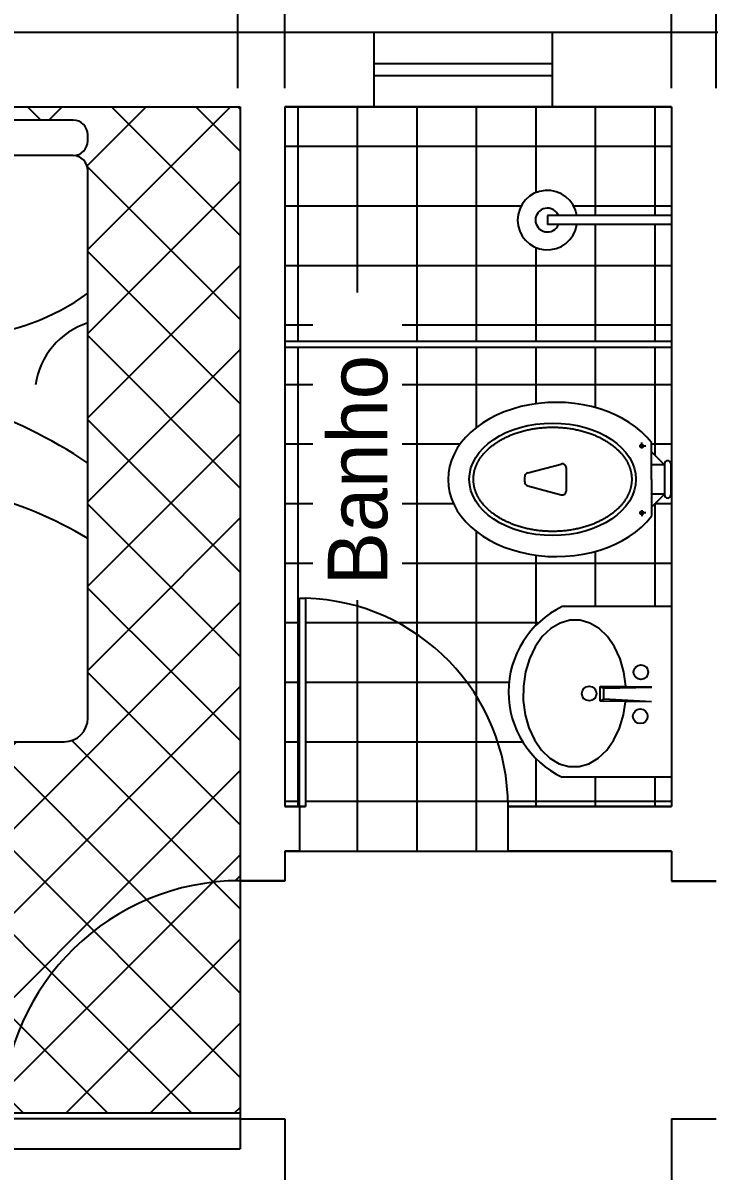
# Model space of a CAD drawing. Header units: millimetres. Extents: x 935 to 1399, y 512 to 900.
# Drawn here: x 1148.974 to 1151.28, y 859.047 to 862.903 of the extents above; entities that cross this region are included whole.
import ezdxf

# ---------------------------------------------------------------- set-up
doc = ezdxf.new("R2010")
doc.units = ezdxf.units.MM
doc.layers.add('LAYER1', color=1, linetype='Continuous')
doc.layers.add('MOBILIARIO', color=4, linetype='Continuous')
doc.dimstyles.get("Standard").update_dxf_attribs({"dimtxt": 0.18, "dimasz": 0.18, "dimexe": 0.18, "dimexo": 0.0625, "dimgap": 0.09, "dimtad": 0, "dimtih": 1, "dimtoh": 1, "dimdec": 4, "dimzin": 0, "dimdsep": 46, "dimtxsty": 'Standard', "dimcen": 0.09, "dimadec": 0, "dimazin": 0, "dimtfac": 1, "dimtdec": 4, "dimtofl": 0, "dimtmove": 0, "dimatfit": 3, "dimfxl": 0, "dimtolj": 1, "dimtzin": 0, "dimarcsym": 0})

# ---------------------------------------------------------------- blocks, each defined once
blk = doc.blocks.new('*D73')
at = {"color": 0, "lineweight": -2, "transparency": 16777216}
for p, q in [((1149.8539, 862.6844), (1149.8539, 863.65)), ((1151.1539, 862.6844), (1151.1539, 863.65)), ((1149.6739, 863.47), (1149.4939, 863.47)), ((1151.3339, 863.47), (1151.5139, 863.47))]:
    blk.add_line(p, q, dxfattribs=at)
at = {"color": 0, "transparency": 16777216}
for points in [[(1149.6739, 863.5), (1149.6739, 863.44), (1149.8539, 863.47)], [(1151.3339, 863.5), (1151.3339, 863.44), (1151.1539, 863.47)]]:
    blk.add_solid(points, dxfattribs=at)
at = {"layer": 'Defpoints', "color": 0, "transparency": 16777216}
for p in [(1151.1539, 863.47), (1149.8539, 862.6219), (1151.1539, 862.6219)]:
    blk.add_point(p, dxfattribs=at)
at = {"color": 0, "transparency": 16777216, "insert": (1150.5039, 863.47), "char_height": 0.18, "attachment_point": 5}
blk.add_mtext('\\A1;1.3000', dxfattribs=at)
blk = doc.blocks.new('*D74')
at = {"color": 0, "lineweight": -2, "transparency": 16777216}
for p, q in [((1151.2289, 863.47), (1151.2289, 863.875)), ((1151.2289, 863.875), (1151.4089, 863.875)), ((1151.1539, 862.6844), (1151.1539, 863.65)), ((1151.3039, 862.6844), (1151.3039, 863.65)), ((1150.9739, 863.47), (1150.7939, 863.47)), ((1151.1539, 863.47), (1151.3039, 863.47)), ((1151.4839, 863.47), (1151.6639, 863.47))]:
    blk.add_line(p, q, dxfattribs=at)
at = {"color": 0, "transparency": 16777216}
for points in [[(1150.9739, 863.5), (1150.9739, 863.44), (1151.1539, 863.47)], [(1151.4839, 863.5), (1151.4839, 863.44), (1151.3039, 863.47)]]:
    blk.add_solid(points, dxfattribs=at)
at = {"layer": 'Defpoints', "color": 0, "transparency": 16777216}
for p in [(1151.3039, 863.47), (1151.1539, 862.6219), (1151.3039, 862.6219)]:
    blk.add_point(p, dxfattribs=at)
at = {"color": 0, "transparency": 16777216, "insert": (1151.8739, 863.875), "char_height": 0.18, "attachment_point": 5}
blk.add_mtext('\\A1;0.1500', dxfattribs=at)

msp = doc.modelspace()

# ---------------------------------------------------------------- hatches: boundary and pattern name
h = msp.add_hatch()
h.set_pattern_fill('ANSI37', color=254, scale=1.6, angle=90, style=0)
h.set_pattern_definition([(135, (1681.49857, 526.6878), (-0.141421356, -0.141421356), []), (225, (1681.49857, 526.6878), (0.141421356, -0.141421356), [])])
h.paths.add_polyline_path([(1147.5015, 860.85937), (1146.36641, 860.85937), (1146.36641, 859.69958), (1148.06206, 859.69958), (1148.88623, 859.69958), (1148.88623, 859.22061), (1148.90391, 859.2383), (1148.90391, 859.24187, -0.4009714), (1149.68757, 860.02195), (1149.70391, 860.0383), (1149.70391, 860.85937), (1149.19199, 860.85937), (1149.19199, 860.56819, -0.4142136), (1149.11244, 860.48863), (1147.58105, 860.48863, -0.4142136), (1147.5015, 860.56819)])
h.paths.add_polyline_path([(1149.70391, 860.02212, 0.4069116), (1148.90391, 859.24187), (1149.70391, 859.24187)])
h.paths.add_polyline_path([(1146.93484, 860.38327), (1148.73484, 860.38327), (1148.73484, 860.08327), (1146.93484, 860.08327)], flags=24)

# ---------------------------------------------------------------- linework, layer by layer
at = {"color": 254}
for p, q in [((1149.69592, 862.68437), (1149.69592, 863.44069)), ((1149.03379, 862.57689), (1148.98882, 862.62187)), ((1149.10551, 862.62187), (1149.06053, 862.57689)), ((1149.38835, 862.62187), (1149.18959, 862.42311)), ((1149.67119, 862.62187), (1149.19199, 862.14267)), ((1149.70391, 862.18961), (1149.27166, 862.62187)), ((1149.70391, 862.47246), (1149.5545, 862.62187)), ((1149.89857, 861.8328), (1149.89857, 862.62187)), ((1150.09857, 861.99783), (1150.09857, 862.62187)), ((1150.29857, 861.8328), (1150.29857, 862.62187)), ((1150.49857, 861.8328), (1150.49857, 862.62187)), ((1150.69857, 862.33359), (1150.69857, 862.62187)), ((1150.89857, 862.25604), (1150.89857, 862.62187)), ((1151.09857, 862.25604), (1151.09857, 862.62187)), ((1151.15391, 862.4878), (1149.85391, 862.4878)), ((1149.70391, 861.90677), (1149.19041, 862.42027)), ((1149.70391, 862.37175), (1149.19199, 861.85982)), ((1150.64806, 862.2878), (1149.85391, 862.2878)), ((1151.15391, 862.2878), (1150.82485, 862.2878)), ((1150.89857, 861.8328), (1150.89857, 862.22604)), ((1151.09857, 861.8328), (1151.09857, 862.22604)), ((1150.69857, 861.8328), (1150.69857, 862.1485)), ((1149.70391, 861.62393), (1149.19199, 862.13585)), ((1149.70391, 862.08891), (1149.19199, 861.57698)), ((1151.15391, 862.0878), (1149.85391, 862.0878)), ((1149.94857, 861.8878), (1149.85391, 861.8878)), ((1151.15391, 861.8878), (1150.24857, 861.8878)), ((1149.70391, 861.34108), (1149.19199, 861.85301)), ((1149.70391, 861.80606), (1149.19199, 861.29414)), ((1149.89857, 860.2709), (1149.89857, 861.8128)), ((1150.29857, 860.84939), (1150.29857, 861.8128)), ((1150.49857, 861.545), (1150.49857, 861.8128)), ((1150.69857, 861.62417), (1150.69857, 861.8128)), ((1150.89857, 861.6111), (1150.89857, 861.8128)), ((1151.09857, 861.45074), (1151.09857, 861.8128)), ((1149.94857, 861.6878), (1149.85391, 861.6878)), ((1151.15391, 861.6878), (1150.24857, 861.6878)), ((1149.70391, 861.05824), (1149.19199, 861.57017)), ((1149.70391, 861.52322), (1149.19199, 861.0113)), ((1149.94857, 861.4878), (1149.85391, 861.4878)), ((1150.44259, 861.4878), (1150.24857, 861.4878)), ((1151.15391, 861.4878), (1151.08635, 861.4878)), ((1149.61995, 860.85937), (1149.19199, 861.28732)), ((1149.94857, 861.2878), (1149.85391, 861.2878)), ((1150.42126, 861.2878), (1150.24857, 861.2878)), ((1151.15391, 861.2878), (1151.09764, 861.2878)), ((1151.09857, 860.94301), (1151.09857, 861.28873)), ((1149.70391, 861.24038), (1149.3229, 860.85937)), ((1150.49857, 860.64075), (1150.49857, 861.19447)), ((1150.69857, 860.88068), (1150.69857, 861.11529)), ((1150.89857, 860.94301), (1150.89857, 861.12836)), ((1149.94857, 861.0878), (1149.85391, 861.0878)), ((1151.15391, 861.0878), (1150.24857, 861.0878)), ((1149.3371, 860.85937), (1149.19199, 861.00448)), ((1149.70391, 860.95753), (1149.60575, 860.85937)), ((1150.09857, 860.94359), (1150.09857, 860.9645)), ((1150.09857, 860.1209), (1150.09857, 860.94359)), ((1149.90391, 860.8878), (1149.85391, 860.8878)), ((1150.23533, 860.8878), (1149.92391, 860.8878)), ((1150.7059, 860.8878), (1150.23533, 860.8878)), ((1150.29857, 860.1209), (1150.29857, 860.84939)), ((1149.90391, 860.6878), (1149.85391, 860.6878)), ((1150.46658, 860.6878), (1149.92391, 860.6878)), ((1150.60735, 860.6878), (1150.46658, 860.6878)), ((1150.49857, 860.1209), (1150.49857, 860.64075)), ((1149.90391, 860.4878), (1149.85391, 860.4878)), ((1150.56976, 860.4878), (1149.92391, 860.4878)), ((1150.65406, 860.4878), (1150.56976, 860.4878)), ((1150.69857, 860.2709), (1150.69857, 860.43175)), ((1150.89857, 860.2709), (1150.89857, 860.36943)), ((1151.09857, 860.2709), (1151.09857, 860.36943)), ((1149.90391, 860.2878), (1149.85391, 860.2878)), ((1150.604, 860.2878), (1149.92391, 860.2878)), ((1151.15391, 860.2878), (1150.604, 860.2878)), ((1149.90391, 860.1209), (1150.60391, 860.1209)), ((1149.70391, 860.0209), (1149.70391, 859.22187))]:
    msp.add_line(p, q, dxfattribs=at)
at = {"color": 6}
for p, q in [((1146.11641, 862.87187), (1162.11641, 862.87187)), ((1146.11641, 862.87187), (1162.11641, 862.87187)), ((1150.15391, 862.62187), (1150.15391, 862.87187)), ((1150.15391, 862.62187), (1150.15391, 862.87187)), ((1150.75391, 862.62187), (1150.75391, 862.87187)), ((1150.75391, 862.62187), (1150.75391, 862.87187)), ((1146.61641, 862.62187), (1149.70391, 862.62187)), ((1146.81641, 862.62187), (1149.70391, 862.62187)), ((1146.81641, 862.62187), (1149.70391, 862.62187)), ((1149.70391, 862.62187), (1149.70391, 860.0209)), ((1149.70391, 862.62187), (1149.70391, 860.02187)), ((1149.70391, 862.62187), (1149.70391, 860.0209)), ((1149.70391, 862.62187), (1149.70391, 860.02187)), ((1149.85391, 862.62187), (1151.05391, 862.62187)), ((1149.85391, 862.62187), (1149.85391, 860.2709)), ((1149.85391, 862.62187), (1150.35391, 862.62187)), ((1149.85391, 862.62187), (1150.35391, 862.62187)), ((1149.85391, 862.62187), (1150.35391, 862.62187)), ((1149.85391, 862.62187), (1150.35391, 862.62187)), ((1149.85391, 862.62187), (1149.85391, 860.2709)), ((1150.35391, 862.62187), (1149.85391, 862.62187)), ((1149.85391, 862.62187), (1151.15391, 862.62187)), ((1149.85391, 862.62187), (1151.05391, 862.62187)), ((1149.85391, 862.62187), (1149.85391, 860.2709)), ((1149.85391, 862.62187), (1150.35391, 862.62187)), ((1149.85391, 862.62187), (1150.35391, 862.62187)), ((1149.85391, 862.62187), (1150.35391, 862.62187)), ((1149.85391, 862.62187), (1150.35391, 862.62187)), ((1149.85391, 862.62187), (1149.85391, 860.2709)), ((1150.35391, 862.62187), (1149.85391, 862.62187)), ((1149.85391, 862.62187), (1151.15391, 862.62187)), ((1149.85391, 862.62187), (1151.15391, 862.62187)), ((1151.15391, 862.62187), (1149.95391, 862.62187)), ((1151.15391, 862.62187), (1149.95391, 862.62187)), ((1150.50391, 862.62187), (1151.15391, 862.62187)), ((1150.50391, 862.62187), (1151.15391, 862.62187)), ((1150.50391, 862.62187), (1151.15391, 862.62187)), ((1150.50391, 862.62187), (1151.15391, 862.62187)), ((1150.50391, 862.62187), (1151.15391, 862.62187)), ((1150.50391, 862.62187), (1151.15391, 862.62187)), ((1150.50391, 862.62187), (1151.15391, 862.62187)), ((1150.50391, 862.62187), (1151.15391, 862.62187)), ((1150.65391, 862.62187), (1151.15391, 862.62187)), ((1150.65391, 862.62187), (1151.15391, 862.62187)), ((1151.15391, 862.62187), (1151.15391, 860.2709)), ((1151.15391, 862.62187), (1151.15391, 860.2709)), ((1151.15391, 861.82187), (1151.15391, 860.2709)), ((1151.15391, 861.82187), (1151.15391, 860.2709)), ((1149.85391, 860.2709), (1149.92391, 860.2709)), ((1149.90391, 860.2709), (1149.85391, 860.2709)), ((1149.85391, 860.2709), (1149.92391, 860.2709)), ((1149.90391, 860.2709), (1149.85391, 860.2709)), ((1149.90391, 860.2709), (1149.90391, 860.1209)), ((1149.92391, 860.2709), (1149.90391, 860.2709)), ((1149.90391, 860.2709), (1149.90391, 860.1209)), ((1149.92391, 860.2709), (1149.90391, 860.2709)), ((1150.60391, 860.2709), (1151.15391, 860.2709)), ((1150.60391, 860.2709), (1150.60391, 860.1209)), ((1150.60391, 860.2709), (1151.15391, 860.2709)), ((1150.60391, 860.2709), (1150.60391, 860.1209)), ((1151.15391, 860.2709), (1150.6042, 860.2709)), ((1151.15391, 860.2709), (1150.6042, 860.2709)), ((1149.85391, 860.1209), (1149.85391, 860.0209)), ((1149.85391, 860.1209), (1149.85391, 860.0209)), ((1149.85391, 860.1209), (1149.90391, 860.1209)), ((1149.85391, 860.1209), (1149.85391, 860.02187)), ((1149.85391, 860.1209), (1149.85391, 860.02187)), ((1149.90391, 860.1209), (1149.85391, 860.1209)), ((1149.85391, 860.1209), (1149.85391, 860.0209)), ((1149.85391, 860.1209), (1149.85391, 860.0209)), ((1149.85391, 860.1209), (1149.90391, 860.1209)), ((1149.85391, 860.1209), (1149.85391, 860.02187)), ((1149.85391, 860.1209), (1149.85391, 860.02187)), ((1149.90391, 860.1209), (1149.85391, 860.1209)), ((1150.60391, 860.1209), (1151.15391, 860.1209)), ((1151.15391, 860.1209), (1150.60391, 860.1209)), ((1150.60391, 860.1209), (1151.15391, 860.1209)), ((1151.15391, 860.1209), (1150.60391, 860.1209)), ((1151.15391, 860.1209), (1151.15391, 860.02187)), ((1151.15391, 860.1209), (1151.15391, 860.02187)), ((1151.15391, 860.1209), (1151.15391, 860.0209)), ((1151.15391, 860.1209), (1151.15391, 860.0209)), ((1151.15391, 860.1209), (1151.15391, 860.02187)), ((1151.15391, 860.1209), (1151.15391, 860.02187)), ((1151.15391, 860.1209), (1151.15391, 860.0209)), ((1151.15391, 860.1209), (1151.15391, 860.0209)), ((1149.85391, 860.02187), (1149.70391, 860.02187)), ((1149.85391, 860.02187), (1149.70391, 860.02187)), ((1149.85391, 860.0209), (1149.70391, 860.0209)), ((1149.85391, 860.0209), (1149.70391, 860.0209)), ((1151.15391, 860.02187), (1151.30391, 860.02187)), ((1151.15391, 860.02187), (1151.30391, 860.02187)), ((1151.15391, 860.0209), (1151.30391, 860.0209)), ((1151.15391, 860.0209), (1151.30391, 860.0209)), ((1149.70391, 859.22187), (1149.70391, 859.12187)), ((1149.70391, 859.22187), (1149.85391, 859.22187)), ((1149.70391, 859.22187), (1149.70391, 859.12187)), ((1149.70391, 859.22187), (1149.85391, 859.22187)), ((1149.85391, 859.22187), (1149.85391, 858.97187)), ((1149.85391, 859.22187), (1149.85391, 858.97187)), ((1151.15391, 859.22187), (1151.15391, 858.97187)), ((1151.15391, 859.22187), (1151.30391, 859.22187)), ((1151.15391, 859.22187), (1151.15391, 858.97187)), ((1151.15391, 859.22187), (1151.30391, 859.22187)), ((1146.36641, 859.12187), (1149.70391, 859.12187)), ((1146.36641, 859.12187), (1149.70391, 859.12187))]:
    msp.add_line(p, q, dxfattribs=at)
at = {"color": 3}
for p, q in [((1150.15391, 862.76687), (1150.75391, 862.76687)), ((1150.15391, 862.76687), (1150.75391, 862.76687)), ((1150.15391, 862.72687), (1150.75391, 862.72687)), ((1150.15391, 862.72687), (1150.75391, 862.72687)), ((1149.70391, 862.61388), (1149.69592, 862.62187)), ((1149.1547, 862.45598), (1149.15213, 862.45855)), ((1149.68757, 860.02195), (1149.70391, 860.0383))]:
    msp.add_line(p, q, dxfattribs=at)
at = {"color": 1, "ltscale": 0.1}
for p, q in [((1150.73646, 862.25604), (1150.73646, 862.22604)), ((1151.14849, 862.25604), (1150.73646, 862.25604)), ((1150.73646, 862.25604), (1150.73646, 862.22604)), ((1151.15391, 862.25604), (1150.73646, 862.25604)), ((1151.14849, 862.22604), (1150.73646, 862.22604)), ((1151.15391, 862.22604), (1150.73646, 862.22604))]:
    msp.add_line(p, q, dxfattribs=at)
at = {"color": 7}
for p, q in [((1151.15391, 861.8328), (1149.85391, 861.8328)), ((1151.15391, 861.8128), (1149.85391, 861.8128))]:
    msp.add_line(p, q, dxfattribs=at)
at = {"color": 1}
for p, q in [((1151.05358, 861.47333), (1151.05358, 861.49346)), ((1151.05358, 861.47333), (1151.05358, 861.49346)), ((1151.08635, 861.36973), (1151.08635, 861.49346)), ((1151.08635, 861.36973), (1151.08635, 861.49346)), ((1151.06758, 861.48173), (1151.04518, 861.48173)), ((1151.06758, 861.48173), (1151.04518, 861.48173)), ((1151.13057, 861.41873), (1151.08635, 861.46296)), ((1151.13057, 861.41873), (1151.08635, 861.46296)), ((1150.67084, 861.39162), (1150.78284, 861.42163)), ((1150.67084, 861.39162), (1150.78284, 861.42163)), ((1151.13057, 861.41873), (1151.08635, 861.41873)), ((1151.13057, 861.41873), (1151.08635, 861.41873)), ((1151.13057, 861.42223), (1151.13057, 861.31723)), ((1151.13057, 861.42223), (1151.13057, 861.31723)), ((1151.14107, 861.43273), (1151.14107, 861.43273)), ((1151.14107, 861.43273), (1151.14107, 861.43273)), ((1151.15157, 861.42223), (1151.15157, 861.31723)), ((1151.15157, 861.42223), (1151.15157, 861.31723)), ((1150.66046, 861.36207), (1150.66046, 861.3781)), ((1150.66046, 861.36207), (1150.66046, 861.3781)), ((1150.80046, 861.33206), (1150.80046, 861.40811)), ((1150.80046, 861.33206), (1150.80046, 861.40811)), ((1150.67084, 861.34855), (1150.78284, 861.31854)), ((1150.67084, 861.34855), (1150.78284, 861.31854)), ((1151.08635, 861.36973), (1151.08635, 861.246)), ((1151.08635, 861.36973), (1151.08635, 861.246)), ((1151.13057, 861.32073), (1151.08635, 861.27651)), ((1151.13057, 861.32073), (1151.08635, 861.32073)), ((1151.13057, 861.32073), (1151.08635, 861.27651)), ((1151.13057, 861.32073), (1151.08635, 861.32073)), ((1151.06758, 861.25773), (1151.04518, 861.25773)), ((1151.06758, 861.25773), (1151.04518, 861.25773)), ((1151.05358, 861.26613), (1151.05358, 861.246)), ((1151.05358, 861.26613), (1151.05358, 861.246)), ((1149.90391, 860.2709), (1149.90391, 860.9709)), ((1149.90391, 860.9709), (1149.92391, 860.9709)), ((1149.90391, 860.2709), (1149.90391, 860.9709)), ((1149.90391, 860.9709), (1149.92391, 860.9709)), ((1149.92391, 860.9709), (1149.92391, 860.2709)), ((1149.92391, 860.9709), (1149.92391, 860.2709)), ((1149.92391, 860.2709), (1149.90391, 860.2709)), ((1149.92391, 860.2709), (1149.90391, 860.2709)), ((1148.90391, 859.24187), (1149.70391, 859.24187)), ((1148.90391, 859.24187), (1149.70391, 859.24187)), ((1149.70391, 859.22187), (1148.90391, 859.22187)), ((1149.70391, 859.22187), (1148.90391, 859.22187)), ((1149.70391, 859.24187), (1149.70391, 859.22187)), ((1149.70391, 859.24187), (1149.70391, 859.22187))]:
    msp.add_line(p, q, dxfattribs=at)
at = {"color": 6, "linetype": 'Continuous'}
msp.add_line((1150.73493, 861.32905), (1150.73677, 861.33088), dxfattribs=at)
msp.add_line((1150.6042, 860.2709), (1150.60391, 860.2709))
msp.add_line((1150.6042, 860.2709), (1150.60391, 860.2709))
at = {"color": 1}
for centre in [(1151.05358, 861.48173), (1151.05358, 861.48173), (1151.05358, 861.25773), (1151.05358, 861.25773)]:
    msp.add_circle(centre, 0.0056, dxfattribs=at)
at = {"color": 1, "ltscale": 0.1}
for radius, start, end in [(0.1, 8.62693, 351.37307), (0.1, 8.62693, 351.37307), (0.04, 22.02431, 337.97569), (0.04, 22.02431, 337.97569)]:
    msp.add_arc((1150.73646, 862.24104), radius, start, end, dxfattribs=at)
at = {"color": 1}
for centre, radius, start, end in [((1150.78646, 861.40811), 0.014, 0, 105), ((1150.78646, 861.40811), 0.014, 0, 105), ((1151.14107, 861.42223), 0.0105, 90, 180), ((1151.14107, 861.42223), 0.0105, 90, 180), ((1151.14107, 861.42223), 0.0105, 0, 90), ((1151.14107, 861.42223), 0.0105, 0, 90), ((1150.67446, 861.3781), 0.014, 105, 180), ((1150.67446, 861.3781), 0.014, 105, 180), ((1150.67446, 861.36207), 0.014, 180, 255), ((1150.67446, 861.36207), 0.014, 180, 255), ((1150.78646, 861.33206), 0.014, 255, 0), ((1150.78646, 861.33206), 0.014, 255, 0), ((1151.14107, 861.31723), 0.0105, 180, 270), ((1151.14107, 861.31723), 0.0105, 180, 270), ((1151.14107, 861.31723), 0.0105, 270, 0), ((1151.14107, 861.31723), 0.0105, 270, 0), ((1149.90391, 860.2709), 0.70029, 360, 88.36342), ((1149.90391, 860.2709), 0.70029, 360, 88.36342), ((1149.70391, 859.22187), 0.80025, 90, 178.5679), ((1149.70391, 859.22187), 0.80025, 90, 178.5679)]:
    msp.add_arc(centre, radius, start, end, dxfattribs=at)
msp.add_ellipse((1150.76657, 861.36973), major_axis=(-0.364, 0), ratio=0.7115385, start_param=-2.6435333, end_param=2.6435333, dxfattribs=at)
msp.add_ellipse((1150.76657, 861.36973), major_axis=(-0.364, 0), ratio=0.7115385, start_param=-2.6435333, end_param=2.6435333, dxfattribs=at)
msp.add_ellipse((1150.75396, 861.37029), major_axis=(-0.28, 0), ratio=0.675, dxfattribs=at)
msp.add_ellipse((1150.75396, 861.37029), major_axis=(-0.28, 0), ratio=0.675, dxfattribs=at)
msp.add_rational_spline([(1150.48796, 861.37029), (1150.48796, 861.33664), (1150.50721, 861.30528), (1150.52693, 861.27313), (1150.5638, 861.24825), (1150.64226, 861.19529), (1150.75396, 861.19529), (1150.86566, 861.19529), (1150.94412, 861.24825), (1150.98099, 861.27313), (1151.00071, 861.30528), (1151.01996, 861.33664), (1151.01996, 861.37029), (1151.01996, 861.40393), (1151.00071, 861.43529), (1150.98099, 861.46744), (1150.94412, 861.49232), (1150.86566, 861.54529), (1150.75396, 861.54529), (1150.64226, 861.54529), (1150.5638, 861.49232), (1150.52693, 861.46744), (1150.50721, 861.43529), (1150.48796, 861.40393), (1150.48796, 861.37029)], [1, 0.982463622844, 1, 0.9801023307, 1, 0.922021079649, 1, 0.922021079649, 1, 0.9801023307, 1, 0.982463622847, 1, 0.982463622849, 1, 0.980102330699, 1, 0.922021079649, 1, 0.922021079649, 1, 0.9801023307, 1, 0.982463622847, 1], degree=2, knots=[0, 0, 0, 0.4082367, 0.4082367, 0.7853982, 0.7853982, 1.5707963, 1.5707963, 2.3561945, 2.3561945, 2.733356, 2.733356, 3.1415927, 3.1415927, 3.5498293, 3.5498293, 3.9269908, 3.9269908, 4.712389, 4.712389, 5.4977871, 5.4977871, 5.8749486, 5.8749486, 6.2831853, 6.2831853, 6.2831853], dxfattribs=at)
msp.add_rational_spline([(1150.48796, 861.37029), (1150.48796, 861.33664), (1150.50721, 861.30528), (1150.52693, 861.27313), (1150.5638, 861.24825), (1150.64226, 861.19529), (1150.75396, 861.19529), (1150.86566, 861.19529), (1150.94412, 861.24825), (1150.98099, 861.27313), (1151.00071, 861.30528), (1151.01996, 861.33664), (1151.01996, 861.37029), (1151.01996, 861.40393), (1151.00071, 861.43529), (1150.98099, 861.46744), (1150.94412, 861.49232), (1150.86566, 861.54529), (1150.75396, 861.54529), (1150.64226, 861.54529), (1150.5638, 861.49232), (1150.52693, 861.46744), (1150.50721, 861.43529), (1150.48796, 861.40393), (1150.48796, 861.37029)], [1, 0.982463622844, 1, 0.9801023307, 1, 0.922021079649, 1, 0.922021079649, 1, 0.9801023307, 1, 0.982463622847, 1, 0.982463622849, 1, 0.980102330699, 1, 0.922021079649, 1, 0.922021079649, 1, 0.9801023307, 1, 0.982463622847, 1], degree=2, knots=[0, 0, 0, 0.4082367, 0.4082367, 0.7853982, 0.7853982, 1.5707963, 1.5707963, 2.3561945, 2.3561945, 2.733356, 2.733356, 3.1415927, 3.1415927, 3.5498293, 3.5498293, 3.9269908, 3.9269908, 4.712389, 4.712389, 5.4977871, 5.4977871, 5.8749486, 5.8749486, 6.2831853, 6.2831853, 6.2831853], dxfattribs=at)
at = {"layer": 'LAYER1', "linetype": 'Continuous'}
for p, q in [((1151.15438, 860.94301), (1150.78653, 860.94301)), ((1151.15438, 860.94301), (1150.78653, 860.94301)), ((1150.77901, 860.88763), (1150.74758, 860.86912)), ((1150.77901, 860.88763), (1150.74758, 860.86912)), ((1150.8123, 860.89707), (1150.77901, 860.88763)), ((1150.8123, 860.89707), (1150.77901, 860.88763)), ((1150.84616, 860.89705), (1150.8123, 860.89707)), ((1150.84616, 860.89705), (1150.8123, 860.89707)), ((1150.87933, 860.8876), (1150.84616, 860.89705)), ((1150.87933, 860.8876), (1150.84616, 860.89705)), ((1150.91051, 860.86908), (1150.87933, 860.8876)), ((1150.91051, 860.86908), (1150.87933, 860.8876)), ((1150.71921, 860.84224), (1150.69501, 860.80803)), ((1150.71921, 860.84224), (1150.69501, 860.80803)), ((1150.74758, 860.86912), (1150.71921, 860.84224)), ((1150.74758, 860.86912), (1150.71921, 860.84224)), ((1150.9385, 860.84218), (1150.91051, 860.86908)), ((1150.9385, 860.84218), (1150.91051, 860.86908)), ((1150.96222, 860.80795), (1150.9385, 860.84218)), ((1150.96222, 860.80795), (1150.9385, 860.84218)), ((1150.69501, 860.80803), (1150.67591, 860.76779)), ((1150.69501, 860.80803), (1150.67591, 860.76779)), ((1150.98076, 860.76771), (1150.96222, 860.80795)), ((1150.98076, 860.76771), (1150.96222, 860.80795)), ((1150.67591, 860.76779), (1150.66263, 860.72308)), ((1150.67591, 860.76779), (1150.66263, 860.72308)), ((1150.9934, 860.72299), (1150.98076, 860.76771)), ((1150.9934, 860.72299), (1150.98076, 860.76771)), ((1150.99969, 860.67552), (1150.9934, 860.72299)), ((1150.99969, 860.67552), (1150.9934, 860.72299)), ((1150.91361, 860.62554), (1150.91427, 860.67491)), ((1150.91361, 860.62554), (1150.91427, 860.67491)), ((1151.08707, 860.67262), (1150.91427, 860.67491)), ((1150.91427, 860.67491), (1150.92653, 860.66858)), ((1151.08707, 860.67262), (1150.91427, 860.67491)), ((1150.91427, 860.67491), (1150.92653, 860.66858)), ((1150.92604, 860.63154), (1150.92653, 860.66858)), ((1150.92604, 860.63154), (1150.92653, 860.66858)), ((1150.92653, 860.66858), (1151.08707, 860.67262)), ((1150.92653, 860.66858), (1151.08707, 860.67262)), ((1150.92604, 860.63154), (1150.91361, 860.62554)), ((1150.92604, 860.63154), (1150.91361, 860.62554)), ((1151.08642, 860.62324), (1150.91361, 860.62554)), ((1151.08642, 860.62324), (1150.91361, 860.62554)), ((1151.08642, 860.62324), (1150.92604, 860.63154)), ((1151.08642, 860.62324), (1150.92604, 860.63154)), ((1150.99241, 860.57966), (1150.99898, 860.62242)), ((1150.99241, 860.57966), (1150.99898, 860.62242)), ((1150.97913, 860.53495), (1150.99241, 860.57966)), ((1150.97913, 860.53495), (1150.99241, 860.57966)), ((1150.96004, 860.49472), (1150.97913, 860.53495)), ((1150.96004, 860.49472), (1150.97913, 860.53495)), ((1150.69286, 860.49479), (1150.71657, 860.46056)), ((1150.69286, 860.49479), (1150.71657, 860.46056)), ((1150.93587, 860.4605), (1150.96004, 860.49472)), ((1150.93587, 860.4605), (1150.96004, 860.49472)), ((1150.71657, 860.46056), (1150.74457, 860.43367)), ((1150.71657, 860.46056), (1150.74457, 860.43367)), ((1150.9075, 860.43362), (1150.93587, 860.4605)), ((1150.9075, 860.43362), (1150.93587, 860.4605)), ((1150.74457, 860.43367), (1150.77572, 860.41514)), ((1150.74457, 860.43367), (1150.77572, 860.41514)), ((1150.77572, 860.41514), (1150.80888, 860.40569)), ((1150.77572, 860.41514), (1150.80888, 860.40569)), ((1150.84278, 860.40568), (1150.87607, 860.41511)), ((1150.84278, 860.40568), (1150.87607, 860.41511)), ((1150.87607, 860.41511), (1150.9075, 860.43362)), ((1150.87607, 860.41511), (1150.9075, 860.43362)), ((1151.15438, 860.36943), (1150.78653, 860.36943)), ((1151.15438, 860.36943), (1150.78653, 860.36943)), ((1150.80888, 860.40569), (1150.84278, 860.40568)), ((1150.80888, 860.40569), (1150.84278, 860.40568))]:
    msp.add_line(p, q, dxfattribs=at)
at = {"layer": 'LAYER1', "color": 1, "linetype": 'Continuous'}
for p, q in [((1150.66263, 860.72308), (1150.65569, 860.67562)), ((1150.66263, 860.72308), (1150.65569, 860.67562)), ((1150.65569, 860.67562), (1150.65535, 860.62722)), ((1150.65569, 860.67562), (1150.65535, 860.62722)), ((1150.65535, 860.62722), (1150.66164, 860.57975)), ((1150.65535, 860.62722), (1150.66164, 860.57975)), ((1150.66164, 860.57975), (1150.67431, 860.53504)), ((1150.66164, 860.57975), (1150.67431, 860.53504)), ((1150.67431, 860.53504), (1150.69286, 860.49479)), ((1150.67431, 860.53504), (1150.69286, 860.49479))]:
    msp.add_line(p, q, dxfattribs=at)
at = {"layer": 'LAYER1', "linetype": 'Continuous'}
for centre in [(1151.0507, 860.72248), (1151.0507, 860.72248), (1150.87691, 860.65072), (1150.87691, 860.65072), (1151.04873, 860.57436), (1151.04873, 860.57436)]:
    msp.add_circle(centre, 0.02469, dxfattribs=at)
at = {"layer": 'LAYER1', "color": 1, "linetype": 'Continuous'}
msp.add_arc((1150.92367, 860.65622), 0.31789, 115.5572, 244.4428, dxfattribs=at)
msp.add_arc((1150.92367, 860.65622), 0.31789, 115.5572, 244.4428, dxfattribs=at)
at = {"layer": 'MOBILIARIO', "color": 7}
for p, q in [((1149.14227, 862.57689), (1147.55122, 862.57689)), ((1149.14227, 862.57689), (1149.12238, 862.57689)), ((1149.19199, 862.50728), (1149.19199, 862.52717)), ((1149.14227, 862.45756), (1147.55122, 862.45756)), ((1149.19199, 860.56819), (1149.19199, 862.40784)), ((1147.58105, 860.48863), (1149.11244, 860.48863))]:
    msp.add_line(p, q, dxfattribs=at)
for centre, radius, start, end in [((1149.14227, 862.52717), 0.04972, 0, 90), ((1149.14227, 862.50728), 0.04972, 270, 0), ((1149.14227, 862.40784), 0.04972, 0, 90), ((1148.74022, 862.61587), 0.76752, 274.33912, 306.05841), ((1149.27108, 861.65039), 0.25784, 107.8616, 171.70416), ((1148.29654, 860.0904), 1.60723, 56.14157, 87.95439), ((1148.50231, 860.02371), 1.33914, 59.00106, 92.48156), ((1149.11244, 860.56819), 0.07955, 270, 0)]:
    msp.add_arc(centre, radius, start, end, dxfattribs=at)

# ---------------------------------------------------------------- texts
at = {"insert": (1149.99857, 861.0145), "char_height": 0.2, "width": 3.8469, "attachment_point": 1, "rotation": 90}
msp.add_mtext('Banho', dxfattribs=at)

# ---------------------------------------------------------------- dimensions: what is measured, and where the dimension line sits
at = {"color": 254}
for base, p1, p2, picture, middle in [((1151.30391, 863.46995), (1151.15391, 862.62187), (1151.30391, 862.62187), '*D74', (1151.49891, 863.87495)), ((1151.15391, 863.46995), (1149.85391, 862.62187), (1151.15391, 862.62187), '*D73', (1150.50391, 863.46995))]:
    dim = msp.add_linear_dim(base=base, p1=p1, p2=p2, dimstyle='Standard', override={"dimtmove": 1}, dxfattribs=at)
    dim.commit()
    dim.dimension.update_dxf_attribs({"geometry": picture, "text_midpoint": middle})

doc.saveas('drawing.dxf')
